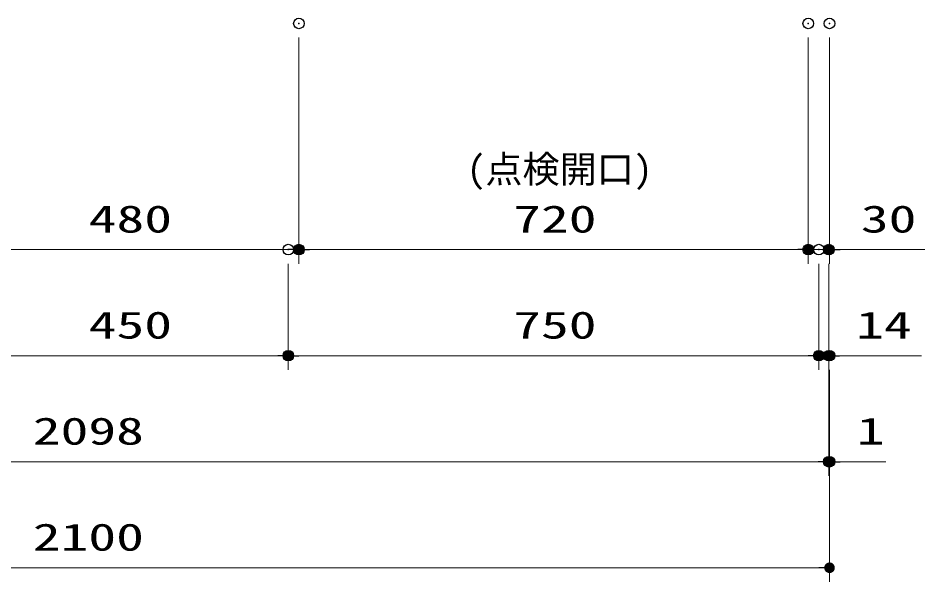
# Model space of a CAD drawing. Units: millimetres, scale not verified. Extents: x -9797 to 9797, y -4555 to 4555.
# Drawn here: x -6521 to -5239, y -2706 to -1908 of the extents above; entities that cross this region are included whole.
import ezdxf
from ezdxf.enums import TextEntityAlignment as Align

# ---------------------------------------------------------------- set-up
doc = ezdxf.new("R2010")
doc.units = ezdxf.units.MM
doc.header["$LTSCALE"] = 30
doc.header["$PDMODE"] = 32
doc.header["$PDSIZE"] = 15
for name, color, linetype, lineweight in [('0-1_0', 7, 'Continuous', 25), ('0-3_寸法ﾚｲﾔｰ', 30, 'Continuous', 13), ('0-4_DEFPOINTS', 7, 'Continuous', 25)]:
    doc.layers.add(name, color=color, linetype=linetype, lineweight=lineweight)
doc.styles.add('ＭＳ ゴシック', font='')
doc.styles.get('ＭＳ ゴシック').set_extended_font_data('MS Gothic')

# ---------------------------------------------------------------- blocks, each defined once
blk = doc.blocks.new('_DOT')
at = {"layer": '0-1_0', "color": 30}
blk.add_line((-15, 0), (-30, 0), dxfattribs=at)
for points in [[(0, 0), (-15, 0), (-14.88, 1.88)], [(0, 0), (-14.88, -1.88), (-15, 0)], [(0, 0), (-14.88, 1.88), (-14.53, 3.73)], [(0, 0), (-14.53, -3.73), (-14.88, -1.88)], [(0, 0), (-14.53, 3.73), (-13.95, 5.52)], [(0, 0), (-13.95, -5.52), (-14.53, -3.73)], [(0, 0), (-13.95, 5.52), (-13.14, 7.23)], [(0, 0), (-13.14, -7.23), (-13.95, -5.52)], [(0, 0), (-13.14, 7.23), (-12.14, 8.82)], [(0, 0), (-12.14, -8.82), (-13.14, -7.23)], [(0, 0), (-12.14, 8.82), (-10.93, 10.27)], [(0, 0), (-10.93, -10.27), (-12.14, -8.82)], [(0, 0), (-10.93, 10.27), (-9.56, 11.56)], [(0, 0), (-9.56, -11.56), (-10.93, -10.27)], [(0, 0), (-9.56, 11.56), (-8.04, 12.66)], [(0, 0), (-8.04, -12.66), (-9.56, -11.56)], [(0, 0), (-8.04, 12.66), (-6.39, 13.57)], [(0, 0), (-6.39, -13.57), (-8.04, -12.66)], [(0, 0), (-6.39, 13.57), (-4.64, 14.27)], [(0, 0), (-4.64, -14.27), (-6.39, -13.57)], [(0, 0), (-4.64, 14.27), (-2.81, 14.73)], [(0, 0), (-2.81, -14.73), (-4.64, -14.27)], [(0, 0), (-2.81, 14.73), (-0.94, 14.97)], [(0, 0), (-0.94, -14.97), (-2.81, -14.73)], [(0, 0), (-0.94, 14.97), (0.94, 14.97)], [(0, 0), (0.94, -14.97), (-0.94, -14.97)], [(0, 0), (0.94, 14.97), (2.81, 14.73)], [(0, 0), (2.81, 14.73), (4.64, 14.27)], [(0, 0), (4.64, 14.27), (6.39, 13.57)], [(0, 0), (6.39, 13.57), (8.04, 12.66)], [(0, 0), (8.04, 12.66), (9.56, 11.56)], [(0, 0), (9.56, 11.56), (10.93, 10.27)], [(0, 0), (10.93, 10.27), (12.14, 8.82)], [(0, 0), (12.14, 8.82), (13.14, 7.23)], [(0, 0), (13.14, 7.23), (13.95, 5.52)], [(0, 0), (13.95, 5.52), (14.53, 3.73)], [(0, 0), (14.53, 3.73), (14.88, 1.88)], [(0, 0), (14.88, 1.88), (15, 0)], [(0, 0), (2.81, -14.73), (0.94, -14.97)], [(0, 0), (4.64, -14.27), (2.81, -14.73)], [(0, 0), (6.39, -13.57), (4.64, -14.27)], [(0, 0), (8.04, -12.66), (6.39, -13.57)], [(0, 0), (9.56, -11.56), (8.04, -12.66)], [(0, 0), (10.93, -10.27), (9.56, -11.56)], [(0, 0), (12.14, -8.82), (10.93, -10.27)], [(0, 0), (13.14, -7.23), (12.14, -8.82)], [(0, 0), (13.95, -5.52), (13.14, -7.23)], [(0, 0), (14.53, -3.73), (13.95, -5.52)], [(0, 0), (14.88, -1.88), (14.53, -3.73)], [(0, 0), (15, 0), (14.88, -1.88)]]:
    blk.add_solid(points, dxfattribs=at)

msp = doc.modelspace()

# ---------------------------------------------------------------- linework, layer by layer
at = {"layer": '0-3_寸法ﾚｲﾔｰ'}
for p, q in [((-6124.06, -1935.93), (-6124.06, -2255.93)), ((-6124.06, -1935.93), (-6124.06, -2255.93)), ((-5404.06, -1935.93), (-5404.06, -2255.93)), ((-5404.06, -1935.93), (-5404.06, -2255.93)), ((-5374.06, -1935.93), (-5374.06, -2255.93)), ((-6139.06, -2235.93), (-6589.06, -2235.93)), ((-5419.06, -2235.93), (-6109.06, -2235.93)), ((-5419.06, -2235.93), (-5434.06, -2235.93)), ((-5374.06, -2235.93), (-5404.06, -2235.93)), ((-5374.06, -2235.93), (-5239.3, -2235.93)), ((-5359.06, -2235.93), (-5344.06, -2235.93)), ((-6139.06, -2255.93), (-6139.06, -2405.93)), ((-6139.06, -2255.93), (-6139.06, -2405.93)), ((-5389.06, -2255.93), (-5389.06, -2405.93)), ((-5389.06, -2255.93), (-5389.06, -2405.93)), ((-5375.06, -2255.93), (-5375.06, -2405.93)), ((-6154.06, -2385.93), (-6574.06, -2385.93)), ((-5404.06, -2385.93), (-6124.06, -2385.93)), ((-5404.06, -2385.93), (-5419.06, -2385.93)), ((-5375.06, -2385.93), (-5389.06, -2385.93)), ((-5375.06, -2385.93), (-5244.06, -2385.93)), ((-5360.06, -2385.93), (-5345.06, -2385.93)), ((-5375.06, -2405.93), (-5375.06, -2555.93)), ((-5375.06, -2405.93), (-5375.06, -2555.93)), ((-5374.06, -2405.93), (-5374.06, -2705.93)), ((-5374.06, -2405.93), (-5374.06, -2555.93)), ((-7458.06, -2535.93), (-5390.06, -2535.93)), ((-5390.06, -2535.93), (-5405.06, -2535.93)), ((-5375.06, -2535.93), (-5374.06, -2535.93)), ((-5374.06, -2535.93), (-5294.54, -2535.93)), ((-5359.06, -2535.93), (-5344.06, -2535.93)), ((-5389.06, -2685.93), (-7459.06, -2685.93))]:
    msp.add_line(p, q, dxfattribs=at)
at = {"layer": '0-4_DEFPOINTS'}
for p in [(-6124.06, -1915.93), (-6124.06, -1915.93), (-5404.06, -1915.93), (-5374.06, -1915.93), (-6139.06, -2235.93), (-6139.06, -2235.93), (-6124.06, -2235.93), (-5404.06, -2235.93), (-5389.06, -2235.93), (-5375.06, -2235.93), (-6139.06, -2385.93), (-5389.06, -2385.93), (-5375.06, -2385.93), (-5374.06, -2385.93), (-5375.06, -2535.93), (-5374.06, -2535.93)]:
    msp.add_point(p, dxfattribs=at)

# ---------------------------------------------------------------- block references
at = {"layer": '0-3_寸法ﾚｲﾔｰ', "xscale": 0.5, "yscale": 0.5}
for p in [(-6124.06, -2235.93), (-5404.06, -2235.93), (-5404.06, -2235.93), (-6139.06, -2385.93), (-5389.06, -2385.93), (-5389.06, -2385.93), (-5375.06, -2535.93), (-5375.06, -2535.93), (-5374.06, -2685.93)]:
    msp.add_blockref('_DOT', p, dxfattribs=at)
at = {"layer": '0-3_寸法ﾚｲﾔｰ', "xscale": 0.5, "yscale": 0.5, "rotation": 180}
for p in [(-6124.06, -2235.93), (-5374.06, -2235.93), (-6139.06, -2385.93), (-5375.06, -2385.93), (-5374.06, -2535.93)]:
    msp.add_blockref('_DOT', p, dxfattribs=at)

# ---------------------------------------------------------------- texts
at = {"layer": '0-3_寸法ﾚｲﾔｰ', "style": 'ＭＳ ゴシック'}
msp.add_text('(点検開口)', height=38.48, dxfattribs=at).set_placement((-5886.73, -2152.85), align=Align.BOTTOM_LEFT)
at = {"layer": '0-3_寸法ﾚｲﾔｰ', "style": 'ＭＳ ゴシック', "width": 1.5}
for s, p in [('480', (-6421.21, -2223.33)), ('720', (-5821.21, -2223.33)), ('30', (-5329.78, -2223.33)), ('450', (-6421.21, -2373.33)), ('750', (-5821.21, -2373.33)), ('14', (-5336.44, -2373.33)), ('2098', (-6500.25, -2523.33)), ('1', (-5335.49, -2523.33)), ('2100', (-6500.25, -2673.33))]:
    msp.add_text(s, height=38.49, dxfattribs=at).set_placement(p, align=Align.BOTTOM_LEFT)

doc.saveas('drawing.dxf')
